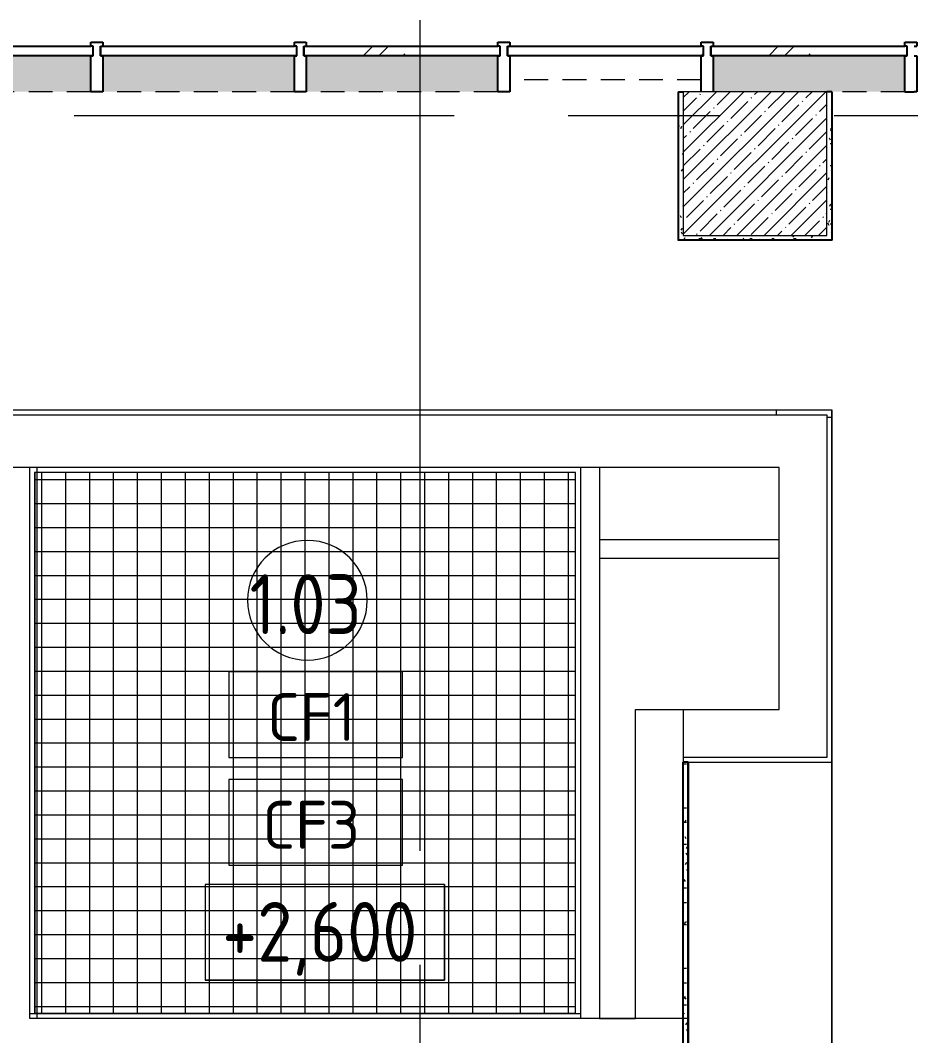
# Model space of a CAD drawing. Header units: millimetres. Extents: x -4196 to 190310, y -8553 to 29000.
# Drawn here: x 6340 to 10060, y 23158 to 27398 of the extents above; entities that cross this region are included whole.
import ezdxf

# ---------------------------------------------------------------- set-up
doc = ezdxf.new("R2010")
doc.units = ezdxf.units.MM
doc.linetypes.add('200_ШТРИХ__ш1_п0_6_', pattern=[160, 100, -60])
doc.linetypes.add('Осевая', pattern=[3175, 635, -476.25, 1587.5, -476.25])
for name, color, linetype, lineweight in [('A-AREA-IDEN', 7, 'Continuous', 9), ('A-CLNG-IDEN', 7, 'Continuous', 9), ('A-CLNG-PATT', 7, 'Continuous', 9), ('A-DETL', 7, 'Continuous', 9), ('A-DETL-MBND', 7, '200_ШТРИХ__ш1_п0_6_', 9), ('A-GLAZ-CURT', 7, 'Continuous', 9), ('A-GLAZ-CURT-1', 7, 'Continuous', 25), ('A-GLAZ-CWMG', 7, 'Continuous', 9), ('A-GLAZ-CWMG-1', 7, 'Continuous', 25), ('G-ANNO-DIMS', 7, 'Continuous', 9), ('I-WALL', 7, 'Continuous', 9), ('S-COLS', 7, 'Continuous', 9), ('Оси', 7, 'Continuous', 9), ('Оси-2', 7, 'Осевая', 9)]:
    doc.layers.add(name, color=color, linetype=linetype, lineweight=lineweight)
doc.layers.add('A-WALL-2', color=7, linetype='Continuous', lineweight=25, true_color=0x3c3c3c)
doc.layers.add('A-WALL-FNSH-2', color=7, linetype='Continuous', lineweight=13, true_color=0x3c3c3c)
doc.styles.add('GOST Common', font='GOST_Common.ttf', dxfattribs={"width": 0.9, "height": 250})
doc.styles.add('GOST Common_1', font='GOST_Common.ttf', dxfattribs={"height": 200})
pattern_1 = [(0, (0, 0), (121.92, 30.48), [10.058, -81.382, 10.058, -81.382, -487.68]), (0, (0, 0), (121.92, 30.48), [-182.88, 10.058, -172.822, 10.058, -81.382, -213.36]), (0, (0, 0), (121.92, 30.48), [-457.2, 10.058, -50.902, 10.058, -142.342]), (120, (45.72, 15.24), (-87.356454, 90.345817), [10.058, -81.382, 10.058, -81.382, -487.68]), (120, (45.72, 15.24), (-87.356454, 90.345817), [-182.88, 10.058, -172.822, 10.058, -81.382, -213.36]), (120, (45.72, 15.24), (-87.356454, 90.345817), [-457.2, 10.058, -50.902, 10.058, -142.342]), (240, (60.96, 76.2), (-34.563546, -120.825817), [10.058, -81.382, 10.058, -81.382, -487.68]), (240, (60.96, 76.2), (-34.563546, -120.825817), [-182.88, 10.058, -172.822, 10.058, -81.382, -213.36]), (240, (60.96, 76.2), (-34.563546, -120.825817), [-457.2, 10.058, -50.902, 10.058, -142.342])]

# ---------------------------------------------------------------- blocks, each defined once
blk = doc.blocks.new('Системная панель - Стекло - 40мм-22856067-План потолков с обозначением видов отделки и геометрии 1 этажа в осях 1-12')
at = {"layer": 'A-GLAZ-CURT'}
h = blk.add_hatch(dxfattribs=at)
h.set_pattern_fill('FP_23', color=256, style=0, pattern_type=2)
h.set_pattern_definition([(45, (-8885, -27190), (-282.8427, 282.8427), [200, -600]), (45, (-9085, -27290), (-282.8427, 282.8427), [600, -200]), (45, (-8685, -27390), (-282.8427, 282.8427), [200, -600])])
h.paths.add_polyline_path([(28.6, -40), (410, -40), (410, 0), (-410, 0), (-410, -40), (-400, -40)])
at = {"layer": 'A-GLAZ-CURT-1'}
for p, q in [((-410, -40), (-410, 0)), ((410, -40), (-410, -40)), ((-400, 0), (400, 0)), ((410, -40), (410, 0))]:
    blk.add_line(p, q, dxfattribs=at)
blk = doc.blocks.new('Прямоугольный импост - Импост структурный с накладкой - 160мм-20149069-План потолков с обозначением видов отделки и геометрии 1 этажа в осях 1-12')
at = {"layer": 'A-DETL-MBND'}
blk.add_line((9185, 27150), (8385, 27150), dxfattribs=at)
blk = doc.blocks.new('Прямоугольный импост - Импост структурный с накладкой - 190мм-22856064-План потолков с обозначением видов отделки и геометрии 1 этажа в осях 1-12')
at = {"layer": 'A-GLAZ-CWMG-1'}
for p, q in [((25, 190), (-25, 190)), ((-25, 190), (-25, 40)), ((25, 40), (25, 190)), ((-25, 40), (-15, 40)), ((-15, 0), (-25, 0)), ((-25, 0), (-25, -17)), ((-15, 40), (-15, 0)), ((15, 0), (15, 40)), ((15, 40), (25, 40)), ((-25, -17), (25, -17)), ((15, 0), (25, 0)), ((25, -17), (25, 0))]:
    blk.add_line(p, q, dxfattribs=at)
blk = doc.blocks.new('Прямоугольный импост - Импост структурный с накладкой - 190мм-V14-План потолков с обозначением видов отделки и геометрии 1 этажа в осях 1-12')
at = {"layer": 'A-GLAZ-CWMG-1'}
for p, q in [((-25, 190), (15, 190)), ((-25, 190), (-25, 40)), ((25, 190), (15, 190)), ((25, 40), (25, 190)), ((-25, 40), (-15, 40)), ((-15, 0), (-25, 0)), ((-25, 0), (-25, -17)), ((-15, 40), (-15, 0)), ((15, 40), (25, 40)), ((-25, -17), (25, -17)), ((15, 0), (25, 0)), ((25, -17), (25, 0))]:
    blk.add_line(p, q, dxfattribs=at)
blk = doc.blocks.new('Системная панель - Стекло - 40мм-V22-План потолков с обозначением видов отделки и геометрии 1 этажа в осях 1-12')
at = {"layer": 'A-GLAZ-CURT'}
h = blk.add_hatch(dxfattribs=at)
h.set_pattern_fill('FP_36', color=256, style=0, pattern_type=2)
h.set_pattern_definition([(45, (-9735, -27190), (-282.8427, 282.8427), [200, -600]), (45, (-9935, -27290), (-282.8427, 282.8427), [600, -200]), (45, (-9535, -27390), (-282.8427, 282.8427), [200, -600])])
h.paths.add_polyline_path([(410, -40), (410, 0), (-410, 0), (-410, -40), (400, -40)])
at = {"layer": 'A-GLAZ-CURT-1'}
for p, q in [((-410, -40), (-410, 0)), ((410, -40), (-410, -40)), ((-400, 0), (400, 0)), ((410, -40), (410, 0))]:
    blk.add_line(p, q, dxfattribs=at)
blk = doc.blocks.new('Прямоугольный импост - Импост структурный с накладкой - 190мм-23186023-План потолков с обозначением видов отделки и геометрии 1 этажа в осях 1-12')
at = {"layer": 'A-DETL-MBND'}
blk.add_hatch(color=256, dxfattribs=at).paths.add_polyline_path([(9235, 27100), (10035, 27100), (10035, 27250), (9235, 27250), (9235, 27168.5)])
blk.add_line((10035, 27100), (9730, 27100), dxfattribs=at)
blk = doc.blocks.new('Прямоугольный импост - Импост структурный с накладкой - 190мм-V23-План потолков с обозначением видов отделки и геометрии 1 этажа в осях 1-12')
at = {"layer": 'A-GLAZ-CWMG-1'}
for p, q in [((-25, 190), (-25, 40)), ((25, 40), (25, 190)), ((-25, 40), (-15, 40)), ((-15, 0), (-25, 0)), ((-25, 0), (-25, -17)), ((-15, 40), (-15, 0)), ((15, 0), (15, 40)), ((15, 40), (25, 40)), ((-25, -17), (25, -17)), ((15, 0), (25, 0)), ((25, -17), (25, 0))]:
    blk.add_line(p, q, dxfattribs=at)
blk = doc.blocks.new('Системная панель - Стекло - 40мм-V24-План потолков с обозначением видов отделки и геометрии 1 этажа в осях 1-12')
at = {"layer": 'A-GLAZ-CURT'}
h = blk.add_hatch(dxfattribs=at)
h.set_pattern_fill('FP_37', color=256, style=0, pattern_type=2)
h.set_pattern_definition([(45, (-8035, -27190), (-282.8427, 282.8427), [200, -600]), (45, (-8235, -27290), (-282.8427, 282.8427), [600, -200]), (45, (-7835, -27390), (-282.8427, 282.8427), [200, -600])])
h.paths.add_polyline_path([(400, -40), (410, -40), (410, 0), (-410, 0), (-410, -40), (-400, -40)])
at = {"layer": 'A-GLAZ-CURT-1'}
for p, q in [((-410, -40), (-410, 0)), ((410, -40), (-410, -40)), ((-400, 0), (400, 0)), ((410, -40), (410, 0))]:
    blk.add_line(p, q, dxfattribs=at)
blk = doc.blocks.new('Прямоугольный импост - Импост структурный с накладкой - 190мм-V25-План потолков с обозначением видов отделки и геометрии 1 этажа в осях 1-12')
at = {"layer": 'A-DETL-MBND'}
blk.add_hatch(color=256, dxfattribs=at).paths.add_polyline_path([(8335, 27100), (8335, 27250), (7535, 27250), (7535, 27100)])
blk.add_line((8335, 27100), (7535, 27100), dxfattribs=at)
blk = doc.blocks.new('Системная панель - Стекло - 40мм-V34-План потолков с обозначением видов отделки и геометрии 1 этажа в осях 1-12')
at = {"layer": 'A-GLAZ-CURT'}
h = blk.add_hatch(dxfattribs=at)
h.set_pattern_fill('FP_47', color=256, style=0, pattern_type=2)
h.set_pattern_definition([(45, (-7185, -27190), (-282.8427, 282.8427), [200, -600]), (45, (-7385, -27290), (-282.8427, 282.8427), [600, -200]), (45, (-6985, -27390), (-282.8427, 282.8427), [200, -600])])
h.paths.add_polyline_path([(402.3, -40), (410, -40), (410, 0), (-410, 0), (-410, -40), (400, -40)])
at = {"layer": 'A-GLAZ-CURT-1'}
for p, q in [((-410, -40), (-410, 0)), ((410, -40), (-410, -40)), ((-400, 0), (400, 0)), ((410, -40), (410, 0))]:
    blk.add_line(p, q, dxfattribs=at)
blk = doc.blocks.new('Системная панель - Стекло - 40мм-V38-План потолков с обозначением видов отделки и геометрии 1 этажа в осях 1-12')
at = {"layer": 'A-GLAZ-CURT'}
h = blk.add_hatch(dxfattribs=at)
h.set_pattern_fill('FP_53', color=256, style=0, pattern_type=2)
h.set_pattern_definition([(45, (-6335, -27190), (-282.8427, 282.8427), [200, -600]), (45, (-6535, -27290), (-282.8427, 282.8427), [600, -200]), (45, (-6135, -27390), (-282.8427, 282.8427), [200, -600])])
h.paths.add_polyline_path([(-74, -40), (410, -40), (410, 0), (-410, 0), (-410, -40), (-400, -40)])
at = {"layer": 'A-GLAZ-CURT-1'}
for p, q in [((-410, -40), (-410, 0)), ((410, -40), (-410, -40)), ((-400, 0), (400, 0)), ((410, -40), (410, 0))]:
    blk.add_line(p, q, dxfattribs=at)
blk = doc.blocks.new('BSC_Колонна _Прямоугольная - 600х600-V44-План потолков с обозначением видов отделки и геометрии 1 этажа в осях 1-12')
at = {"layer": 'S-COLS'}
h = blk.add_hatch(dxfattribs=at)
h.set_pattern_fill('FP_59', color=256, style=0, pattern_type=2)
h.set_pattern_definition([(45, (-9410, -26800), (-57.02463, 57.02463), []), (45, (-9352.975, -26800), (-57.02463, 57.02463), [100.806, -20.161, 3.353, -16.808])])
h.paths.add_polyline_path([(100, -300), (300, -300), (300, 300), (-300, 300), (-300, -300)])
for p, q in [((300, 300), (-300, 300)), ((-300, 300), (-300, -300)), ((300, -300), (300, 300)), ((-300, -300), (300, -300))]:
    blk.add_line(p, q, dxfattribs=at)
blk = doc.blocks.new('Марка_Помещения - Номер-25198446-План потолков с обозначением видов отделки и геометрии 1 этажа в осях 1-12')
at = {"layer": 'A-AREA-IDEN'}
for start, end in [(360, 180), (180, 360)]:
    blk.add_arc((0, 0), 2.5, start, end, dxfattribs=at)
blk = doc.blocks.new('М_потолков - Марка_ Имя типа-25382930-План потолков с обозначением видов отделки и геометрии 1 этажа в осях 1-12')
at = {"layer": 'A-CLNG-IDEN'}
for p, q in [((3.625, 1.984375), (-3.625, 1.984375)), ((-3.625, 1.984375), (-3.625, -1.59375)), ((3.625, -1.59375), (3.625, 1.984375)), ((-3.625, -1.59375), (3.625, -1.59375))]:
    blk.add_line(p, q, dxfattribs=at)
blk = doc.blocks.new('Высотные отметки - 10х4_h_-17668695-План потолков с обозначением видов отделки и геометрии 1 этажа в осях 1-12')
at = {"layer": 'G-ANNO-DIMS'}
for p, q in [((-5, 4), (-5, 0)), ((5, 4), (-5, 4)), ((5, 4), (-5, 4)), ((-5, 4), (-5, 0)), ((5, 4), (5, 0)), ((5, 0), (5, 4)), ((5, 0), (-5, 0)), ((-5, 0), (5, 0))]:
    blk.add_line(p, q, dxfattribs=at)

msp = doc.modelspace()

# ---------------------------------------------------------------- hatches: boundary and pattern name
at = {"layer": 'A-CLNG-PATT'}
h = msp.add_hatch(dxfattribs=at)
h.set_pattern_fill('FP_87', color=256, style=0, pattern_type=2)
h.set_pattern_definition([(180, (7530, 24380), (-1e-14, -100), []), (270, (7530, 24380), (100, 6e-15), [])])
h.paths.add_polyline_path([(8660, 23250), (8660, 25510), (6400, 25510), (6400, 23250)])
at = {"layer": 'I-WALL'}
h = msp.add_hatch(dxfattribs=at)
h.set_pattern_fill('FP_80', color=256, style=0, pattern_type=2)
h.set_pattern_definition(pattern_1)
h.paths.add_polyline_path([(9090, 26480), (9110, 26480), (9110, 27100), (9090, 27100), (9090, 26500)])
h = msp.add_hatch(dxfattribs=at)
h.set_pattern_fill('FP_80', color=256, style=0, pattern_type=2)
h.set_pattern_definition(pattern_1)
h.paths.add_polyline_path([(9710, 26500), (9730, 26500), (9730, 27100), (9710, 27100)])
h = msp.add_hatch(dxfattribs=at)
h.set_pattern_fill('FP_80', color=256, style=0, pattern_type=2)
h.set_pattern_definition(pattern_1)
h.paths.add_polyline_path([(9110, 26480), (9730, 26480), (9730, 26500), (9110, 26500)])
h = msp.add_hatch(dxfattribs=at)
h.set_pattern_fill('FP_80', color=256, style=0, pattern_type=2)
h.set_pattern_definition(pattern_1)
h.paths.add_polyline_path([(9130, 22200), (9130, 24300), (9110, 24300), (9110, 22200)])

# ---------------------------------------------------------------- linework, layer by layer
at = {"layer": 'A-DETL'}
for p, q in [((6411, 23230), (6411, 25530)), ((8760, 25530), (8760, 23230)), ((9131, 23230), (6411, 23230))]:
    msp.add_line(p, q, dxfattribs=at)
at = {"layer": 'A-WALL-2'}
for p, q in [((9090, 26480), (9090, 27100)), ((9090, 27100), (9110, 27100)), ((9730, 27100), (9710, 27100)), ((9730, 27100), (9730, 26480)), ((9730, 26480), (9090, 26480)), ((9110, 22200), (9110, 24300)), ((9130, 24300), (9110, 24300)), ((9130, 22200), (9130, 24300))]:
    msp.add_line(p, q, dxfattribs=at)
at = {"layer": 'A-WALL-FNSH-2'}
for p, q in [((9089, 26479), (9089, 27100)), ((9089, 27100), (9090, 27100)), ((9730, 27099.5), (9731, 27099.5)), ((9731, 27099.5), (9731, 26478.5)), ((9710.5, 26479), (9089, 26479)), ((9090, 26479), (9090, 26480)), ((9710.5, 26479), (9710.5, 26480)), ((9730, 26478.5), (9730, 26480)), ((9730, 26478.5), (9731, 26478.5)), ((4060, 25771), (9731, 25771)), ((9730, 25770), (4060, 25770)), ((9730, 24300), (9730, 25770)), ((9731, 25771), (9731, 20749.5)), ((9130, 24300), (9730, 24300)), ((9730, 24299), (9131, 24299)), ((9131, 24299), (9131, 22221)), ((9730, 22221), (9730, 24299))]:
    msp.add_line(p, q, dxfattribs=at)
at = {"layer": 'I-WALL'}
for p, q in [((9090, 27100), (9090, 27100)), ((9730, 27100), (9731, 27100)), ((9731, 27100), (9731, 27099.5)), ((9731, 26479), (9710.5, 26479)), ((4060, 25750), (9710, 25750)), ((9500, 25750), (9500, 25770)), ((9710, 25750), (9710, 24320)), ((9730, 25770.5), (9731, 25770.5)), ((9730, 25770.5), (9730, 25770)), ((9730, 25770), (9731, 25770)), ((9730, 25739), (9710, 25739)), ((9510, 25530), (4060, 25530)), ((6380, 23230), (6380, 25530)), ((8680, 25530), (8680, 23230)), ((8760, 25530), (8760, 25230)), ((9510, 24520), (9510, 25530)), ((6400, 25510), (6400, 23250)), ((8660, 25510), (6400, 25510)), ((8659, 25509), (6401, 25509)), ((6401, 25509), (6401, 23251)), ((8659, 23251), (8659, 25509)), ((8660, 23250), (8660, 25510)), ((8760, 25230), (9510, 25230)), ((8760, 25150), (8760, 23230)), ((9510, 25150), (8760, 25150)), ((8910, 23230), (8910, 24520)), ((8910, 24520), (9510, 24520)), ((9110, 24520), (9110, 24300)), ((9710, 24320), (9110, 24320)), ((9731, 24299), (9130, 24299)), ((9131, 24300), (9131, 22220)), ((6380, 23250), (8680, 23250)), ((6401, 23251), (8659, 23251)), ((8680, 23230), (6380, 23230)), ((8760, 23230), (8910, 23230))]:
    msp.add_line(p, q, dxfattribs=at)
at = {"layer": 'Оси'}
msp.add_line((8010, 24898.1), (8010, 27398.1), dxfattribs=at)
at = {"layer": 'Оси-2'}
for p, q in [((-896.3, 27000), (31235, 27000)), ((8010, 593.7), (8010, 24898.1))]:
    msp.add_line(p, q, dxfattribs=at)

# ---------------------------------------------------------------- block references
at = {"layer": 'A-AREA-IDEN', "xscale": 99.99999999999993, "yscale": 99.99999999999993, "zscale": 99.99999999999993}
msp.add_blockref('Марка_Помещения - Номер-25198446-План потолков с обозначением видов отделки и геометрии 1 этажа в осях 1-12', (7539.6, 24975.9), dxfattribs=at)
at = {"layer": 'A-CLNG-IDEN', "xscale": 99.99999999999993, "yscale": 99.99999999999993, "zscale": 99.99999999999993}
for p in [(7574.1, 24478.5), (7574.1, 24028.4)]:
    msp.add_blockref('М_потолков - Марка_ Имя типа-25382930-План потолков с обозначением видов отделки и геометрии 1 этажа в осях 1-12', p, dxfattribs=at)
at = {"layer": 'A-DETL-MBND'}
for name, p in [('Прямоугольный импост - Импост структурный с накладкой - 190мм-V25-План потолков с обозначением видов отделки и геометрии 1 этажа в осях 1-12', (-1700, 0)), ('Прямоугольный импост - Импост структурный с накладкой - 190мм-V25-План потолков с обозначением видов отделки и геометрии 1 этажа в осях 1-12', (-850, 0)), ('Прямоугольный импост - Импост структурный с накладкой - 190мм-V25-План потолков с обозначением видов отделки и геометрии 1 этажа в осях 1-12', (0, 0)), ('Прямоугольный импост - Импост структурный с накладкой - 190мм-23186023-План потолков с обозначением видов отделки и геометрии 1 этажа в осях 1-12', (0, 0)), ('Прямоугольный импост - Импост структурный с накладкой - 160мм-20149069-План потолков с обозначением видов отделки и геометрии 1 этажа в осях 1-12', (0, 0))]:
    msp.add_blockref(name, p, dxfattribs=at)
at = {"layer": 'A-GLAZ-CURT-1'}
for name, p in [('Системная панель - Стекло - 40мм-V38-План потолков с обозначением видов отделки и геометрии 1 этажа в осях 1-12', (6235, 27290)), ('Системная панель - Стекло - 40мм-V34-План потолков с обозначением видов отделки и геометрии 1 этажа в осях 1-12', (7085, 27290)), ('Системная панель - Стекло - 40мм-V24-План потолков с обозначением видов отделки и геометрии 1 этажа в осях 1-12', (7935, 27290)), ('Системная панель - Стекло - 40мм-22856067-План потолков с обозначением видов отделки и геометрии 1 этажа в осях 1-12', (8785, 27290)), ('Системная панель - Стекло - 40мм-V22-План потолков с обозначением видов отделки и геометрии 1 этажа в осях 1-12', (9635, 27290))]:
    msp.add_blockref(name, p, dxfattribs=at)
at = {"layer": 'A-GLAZ-CWMG', "extrusion": (0, 0, -1), "rotation": 180}
for name, p in [('Прямоугольный импост - Импост структурный с накладкой - 190мм-22856064-План потолков с обозначением видов отделки и геометрии 1 этажа в осях 1-12', (-6660, 27290)), ('Прямоугольный импост - Импост структурный с накладкой - 190мм-22856064-План потолков с обозначением видов отделки и геометрии 1 этажа в осях 1-12', (-7510, 27290)), ('Прямоугольный импост - Импост структурный с накладкой - 190мм-22856064-План потолков с обозначением видов отделки и геометрии 1 этажа в осях 1-12', (-8360, 27290)), ('Прямоугольный импост - Импост структурный с накладкой - 190мм-V23-План потолков с обозначением видов отделки и геометрии 1 этажа в осях 1-12', (-9210, 27290)), ('Прямоугольный импост - Импост структурный с накладкой - 190мм-V14-План потолков с обозначением видов отделки и геометрии 1 этажа в осях 1-12', (-10060, 27290))]:
    msp.add_blockref(name, p, dxfattribs=at)
at = {"layer": 'G-ANNO-DIMS', "xscale": 99.99999999999993, "yscale": 99.99999999999993, "zscale": 99.99999999999993}
msp.add_blockref('Высотные отметки - 10х4_h_-17668695-План потолков с обозначением видов отделки и геометрии 1 этажа в осях 1-12', (7612.4, 23389.4), dxfattribs=at)
at = {"layer": 'S-COLS'}
msp.add_blockref('BSC_Колонна _Прямоугольная - 600х600-V44-План потолков с обозначением видов отделки и геометрии 1 этажа в осях 1-12', (9410, 26800), dxfattribs=at)

# ---------------------------------------------------------------- texts
at = {"layer": 'A-AREA-IDEN', "insert": (7297.7, 25084.5), "char_height": 250, "width": 606.076, "attachment_point": 1, "style": 'GOST Common'}
msp.add_mtext('1.03', dxfattribs=at)
at = {"layer": 'A-CLNG-IDEN', "char_height": 200, "attachment_point": 1, "style": 'GOST Common_1'}
for s, insert, width in [('CF1', (7371.3, 24588.2), 472.996), ('CF3', (7351.3, 24138.1), 521.097)]:
    msp.add_mtext(s, dxfattribs=dict(at, insert=insert, width=width))
at = {"layer": 'G-ANNO-DIMS', "insert": (7183.8, 23716.1), "char_height": 250, "width": 1028.823, "attachment_point": 1, "line_spacing_factor": 1.022761, "style": 'GOST Common'}
msp.add_mtext('+2,600', dxfattribs=at)

doc.saveas('drawing.dxf')
